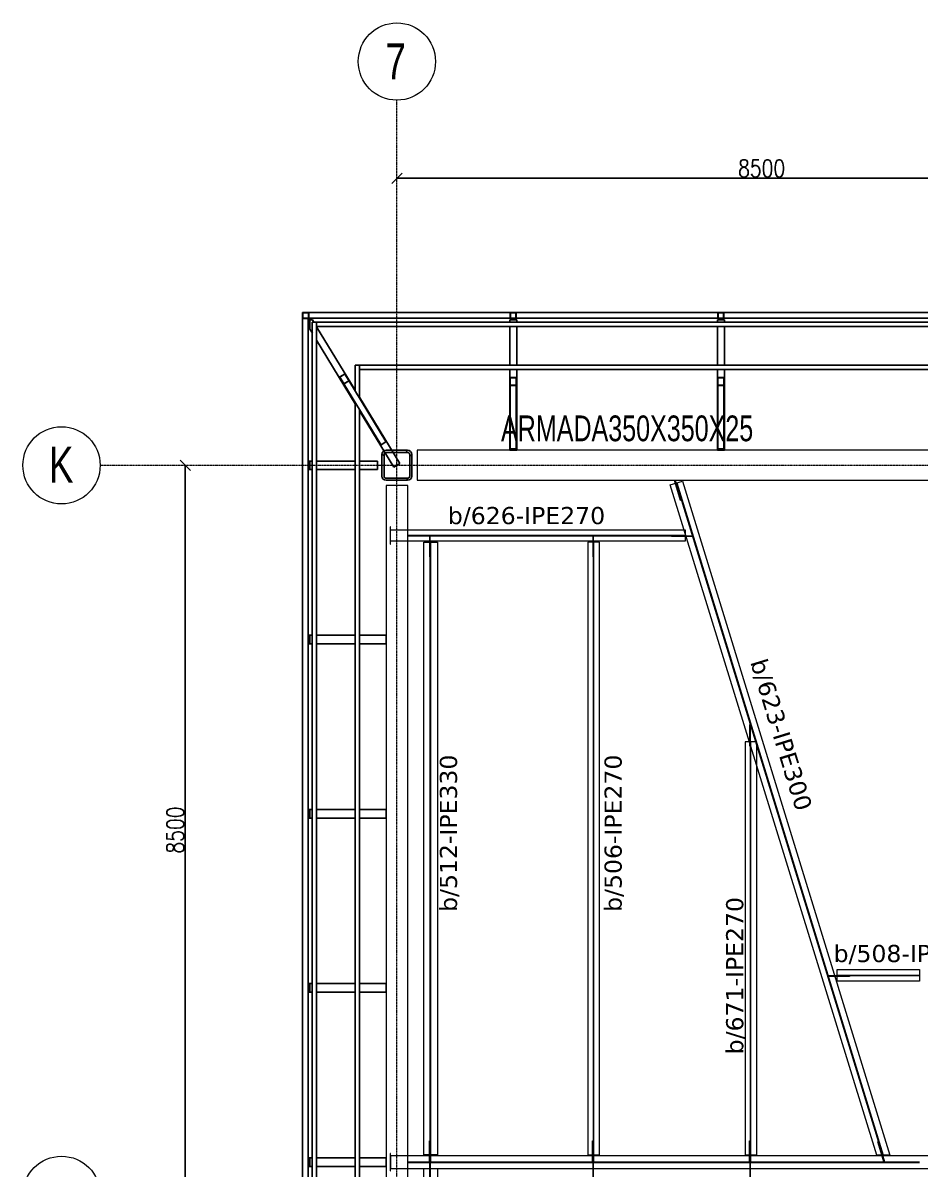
# Model space of a CAD drawing. Header units: millimetres. Extents: x -900 to 75397, y -21218 to 30654.
# Drawn here: x -900 to 9553, y 17300 to 30654 of the extents above; entities that cross this region are included whole.
import ezdxf

# ---------------------------------------------------------------- set-up
doc = ezdxf.new("R2010")
doc.units = ezdxf.units.MM
doc.header["$LTSCALE"] = 0.9
doc.linetypes.add('Grid Line', pattern=[3.33375, 1.905, -0.47625, 0.47625, -0.47625])
for name, color, linetype, lineweight in [('0-3', 250, 'Continuous', 5), ('A_ALMA', 255, 'Continuous', 5), ('E_COLUMNAS-1', 254, 'Continuous', 25), ('E_COLUMNAS-2', 1, 'Continuous', 9), ('E_COLUMNAS-3', 1, 'Continuous', 35), ('E_COLUMNAS-4', 1, 'Continuous', 25), ('E_EJES', 8, 'Continuous', 9), ('E_EJES-1', 8, 'Grid Line', 9), ('E_TEXTO', 3, 'Continuous', 9), ('E_VIGAS', 5, 'Continuous', 9), ('E_VIGAS-1', 5, 'Continuous', 25), ('E_VIGAS-2', 1, 'Continuous', 25), ('P-PLATINA', 6, 'Continuous', 15), ('S-COLS-HDLN-1', 52, 'Continuous', 9), ('VIGAS_HCB', 253, 'Continuous', 15)]:
    doc.layers.add(name, color=color, linetype=linetype, lineweight=lineweight)
doc.layers.add('COTAS', color=8, linetype='Continuous')
doc.styles.add('Arial Narrow', font='', dxfattribs={"width": 0.85, "height": 0.3})
doc.styles.add('CNI_COTAS', font='romans.shx', dxfattribs={"width": 0.8})
doc.styles.add('Swis721 LtCn BT', font='swisscl.ttf', dxfattribs={"height": 0.42})
doc.styles.add('VERDANA', font='verdana.ttf')
doc.styles.get('Arial Narrow').set_extended_font_data('Arial Narrow')
doc.dimstyles.new('1.5', dxfattribs={"dimscale": 0, "dimtxt": 200, "dimasz": 120, "dimexe": 4, "dimexo": 4, "dimgap": 15, "dimtad": 1, "dimdec": 0, "dimzin": 4, "dimdsep": 46, "dimtxsty": 'CNI_COTAS', "dimblk": 'OBLIQUE', "dimcen": -0.09, "dimclrd": 256, "dimclrt": 3, "dimadec": 0, "dimazin": 0, "dimtfac": 1, "dimtdec": 0, "dimtmove": 2, "dimatfit": 0, "dimldrblk": 'OBLIQUE', "dimfxl": 0.05, "dimtolj": 1, "dimtzin": 0, "dimarcsym": 0})
pattern_1 = [(45, (0, 0), (-0.3768879, 0.3768879), []), (45, (0, 0.571), (-0.3768879, 0.3768879), [])]

# ---------------------------------------------------------------- blocks, each defined once
blk = doc.blocks.new('EST_SFM_VIGA-METALICA-SECCION-C - EST_SFM_VIGA-METALICA-UPN160-1604346-PLANTA DE PISO 14 N_E_ _56_55m')
at = {"layer": 'E_VIGAS-1'}
for p, q in [((-35.18, 0.012), (-35.18, 0.018)), ((-35.174, 0.018), (-35.18, 0.018)), ((-32.755, 0.018), (-35.116, 0.018)), ((-30.335, 0.018), (-32.697, 0.018)), ((30.11, 0.018), (-30.277, 0.018)), ((-35.178, -0.047), (-35.112, -0.047)), ((-35.11, -0.047), (-32.761, -0.047)), ((-32.76, -0.047), (-32.693, -0.047)), ((-32.692, -0.047), (-30.341, -0.047)), ((-30.34, -0.047), (-30.273, -0.047)), ((-30.272, -0.047), (30.104, -0.047))]:
    blk.add_line(p, q, dxfattribs=at)
blk = doc.blocks.new('EST_SFM_VIGA-METALICA-SECCION-C - EST_SFM_VIGA-METALICA-UPN160-1602621-PLANTA DE PISO 14 N_E_ _56_55m')
at = {"layer": 'E_VIGAS-1'}
for p, q in [((-14.46, -0.016), (-14.46, 0.047)), ((-14.457, 0.047), (-14.46, 0.047)), ((14.466, 0.047), (-14.455, 0.047)), ((-14.46, -0.018), (14.471, -0.018))]:
    blk.add_line(p, q, dxfattribs=at)
blk = doc.blocks.new('EST_SFM_VIGA-METALICA-SECCION-C - EST_SFM_VIGA-METALICA-UPN100-1529610-PLANTA DE PISO 14 N_E_ _56_55m')
at = {"layer": 'E_VIGAS-2'}
for p, q in [((-14.442, -0.018), (-14.442, 0.032)), ((14.393, 0.032), (-14.441, 0.032)), ((-14.442, -0.018), (14.393, -0.018))]:
    blk.add_line(p, q, dxfattribs=at)
blk = doc.blocks.new('EST_SFM_VIGA-METALICA-SECCION-C - EST_SFM_VIGA-METALICA-UPN100-1529678-PLANTA DE PISO 14 N_E_ _56_55m')
at = {"layer": 'E_VIGAS-2'}
for p, q in [((-13.943, -0.032), (-13.943, 0.018)), ((-13.556, 0.018), (-13.943, 0.018)), ((13.374, 0.018), (-13.422, 0.018)), ((-13.942, -0.032), (-13.638, -0.032)), ((-13.504, -0.032), (13.456, -0.032))]:
    blk.add_line(p, q, dxfattribs=at)
blk = doc.blocks.new('EST_SFM_VIGA-METALICA-SECCION-C - EST_SFM_VIGA-METALICA-UPN100-1526554-PLANTA DE PISO 14 N_E_ _56_55m')
at = {"layer": 'E_VIGAS-2'}
for p, q in [((-34.929, -0.032), (-34.929, 0.018)), ((34.942, 0.018), (-34.929, 0.018)), ((-34.929, -0.032), (34.942, -0.032))]:
    blk.add_line(p, q, dxfattribs=at)
blk = doc.blocks.new('EST_SFM_VIGA-METALICA-SECCION-C - EST_SFM_VIGA-METALICA-UPN100-1526616-PLANTA DE PISO 14 N_E_ _56_55m')
at = {"layer": 'E_VIGAS-2'}
for p, q in [((-34.827, -0.018), (-34.827, 0.032)), ((34.044, 0.032), (-34.827, 0.032)), ((-34.827, -0.018), (34.044, -0.018))]:
    blk.add_line(p, q, dxfattribs=at)
blk = doc.blocks.new('EST_SCM_COLUMNA-METALICA-SECCION-CUADRADA - EST_SCM_COLUMNA-TUBULAR-CUADRADA_PTEØ_70x70 e_3mm-V28-PLANTA DE PISO 14 N_E_ _56_55m')
at = {"layer": 'E_COLUMNAS-1'}
for p, q in [((-0.035, 0.029), (-0.035, -0.029)), ((-0.032, -0.029), (-0.032, 0.029)), ((0.029, 0.035), (-0.029, 0.035)), ((-0.029, 0.032), (0.029, 0.032)), ((0.032, 0.029), (0.032, -0.029)), ((0.035, -0.029), (0.035, 0.029)), ((0.029, -0.032), (-0.029, -0.032)), ((-0.029, -0.035), (0.029, -0.035))]:
    blk.add_line(p, q, dxfattribs=at)
for centre, radius, start, end in [((-0.029, 0.029), 0.006, 90, 180), ((-0.029, 0.029), 0.003, 90, 180), ((0.029, 0.029), 0.006, 360, 90), ((0.029, 0.029), 0.003, 0, 90), ((-0.029, -0.029), 0.006, 180, 270), ((-0.029, -0.029), 0.003, 180, 270), ((0.029, -0.029), 0.006, 270, 360), ((0.029, -0.029), 0.003, 270, 360), ((0.029, -0.029), 0.006, 280, 350), ((0.029, -0.029), 0.003, 300, 330)]:
    blk.add_arc(centre, radius, start, end, dxfattribs=at)
blk = doc.blocks.new('EST_SCM_COLUMNA-METALICA-SECCION-CUADRADA - EST_SCM_COLUMNA-TUBULAR-CUADRADA_PTEØ_70x70 e_3mm-V33-PLANTA DE PISO 14 N_E_ _56_55m')
at = {"layer": 'E_COLUMNAS-2'}
h = blk.add_hatch(dxfattribs=at)
h.set_pattern_fill('FP_3', color=256, style=0, pattern_type=2)
h.set_pattern_definition([(135, (72.807, -167.908), (-0.15909903, -0.15909903), [])])
h.paths.add_polyline_path([(0.029, -0.035), (0.033, -0.033), (0.035, -0.029), (0.031, -0.031)])
h.paths.add_polyline_path([(-0.029, -0.035), (-0.031, -0.031), (-0.035, -0.029), (-0.033, -0.033)])
h.paths.add_polyline_path([(0.029, -0.035), (0.029, -0.032), (-0.029, -0.032), (-0.029, -0.035)])
h.paths.add_polyline_path([(-0.035, 0.029), (-0.031, 0.031), (-0.029, 0.035), (-0.033, 0.033)])
h.paths.add_polyline_path([(-0.035, -0.029), (-0.032, -0.029), (-0.032, 0.029), (-0.035, 0.029)])
h.paths.add_polyline_path([(0.035, 0.029), (0.033, 0.033), (0.029, 0.035), (0.031, 0.031)])
h.paths.add_polyline_path([(0.035, -0.029), (0.035, 0.029), (0.032, 0.029), (0.032, -0.029)])
h.paths.add_polyline_path([(-0.029, 0.032), (0.029, 0.032), (0.029, 0.035), (-0.029, 0.035)])
at = {"layer": 'E_COLUMNAS-1'}
for p, q in [((-0.035, 0.029), (-0.035, -0.029)), ((-0.032, -0.029), (-0.032, 0.029)), ((0.029, 0.035), (-0.029, 0.035)), ((-0.029, 0.032), (0.029, 0.032)), ((0.032, 0.029), (0.032, -0.029)), ((0.035, -0.029), (0.035, 0.029)), ((0.029, -0.032), (-0.029, -0.032)), ((-0.029, -0.035), (0.029, -0.035))]:
    blk.add_line(p, q, dxfattribs=at)
for centre, radius, start, end in [((-0.029, 0.029), 0.006, 90, 180), ((-0.029, 0.029), 0.003, 90, 180), ((0.029, 0.029), 0.006, 360, 90), ((0.029, 0.029), 0.003, 0, 90), ((-0.029, -0.029), 0.006, 180, 270), ((-0.029, -0.029), 0.006, 190, 270), ((-0.029, -0.029), 0.003, 180, 270), ((-0.029, -0.029), 0.003, 210, 270), ((0.029, -0.029), 0.006, 270, 360), ((0.029, -0.029), 0.003, 270, 360), ((0.029, -0.029), 0.006, 270, 350), ((0.029, -0.029), 0.003, 270, 330)]:
    blk.add_arc(centre, radius, start, end, dxfattribs=at)
blk = doc.blocks.new('EST_SCM_COLUMNA-METALICA-SECCION-CUADRADA - EST_SCM_COLUMNA-TUBULAR-CUADRADA_PTEØ_70x70 e_3mm-V34-PLANTA DE PISO 14 N_E_ _56_55m')
at = {"layer": 'E_COLUMNAS-1'}
for p, q in [((-0.035, 0.029), (-0.035, -0.029)), ((-0.032, -0.029), (-0.032, 0.029)), ((0.029, 0.035), (-0.029, 0.035)), ((-0.029, 0.032), (0.029, 0.032)), ((0.032, 0.029), (0.032, -0.029)), ((0.035, -0.029), (0.035, 0.029)), ((0.029, -0.032), (-0.029, -0.032)), ((-0.029, -0.035), (0.029, -0.035))]:
    blk.add_line(p, q, dxfattribs=at)
for centre, radius, start, end in [((-0.029, 0.029), 0.006, 90, 180), ((-0.029, 0.029), 0.003, 90, 180), ((0.029, 0.029), 0.006, 360, 90), ((0.029, 0.029), 0.003, 0, 90), ((-0.029, -0.029), 0.006, 180, 270), ((-0.029, -0.029), 0.006, 190, 270), ((-0.029, -0.029), 0.003, 180, 270), ((-0.029, -0.029), 0.003, 210, 270), ((0.029, -0.029), 0.006, 270, 360), ((0.029, -0.029), 0.003, 270, 360), ((0.029, -0.029), 0.006, 270, 350), ((0.029, -0.029), 0.003, 270, 330)]:
    blk.add_arc(centre, radius, start, end, dxfattribs=at)
blk = doc.blocks.new('DCTIB_CNI_EST_MOD-1A-FAC_0001_rvt-2-PLANTA DE PISO 14 N_E_ _56_55m')
at = {"layer": 'E_VIGAS'}
h = blk.add_hatch(dxfattribs=at)
h.set_pattern_fill('FP_2', color=256, style=0, pattern_type=2)
h.set_pattern_definition(pattern_1)
h.paths.add_polyline_path([(-74.778, 167.111), (-74.723, 167.145), (-74.724, 167.146), (-74.779, 167.113)])
h.paths.add_polyline_path([(-74.782, 167.113), (-74.781, 167.114), (-74.828, 167.188)])
h.paths.add_polyline_path([(-74.724, 167.149), (-74.723, 167.15), (-74.735, 167.167)])
h.paths.add_polyline_path([(-74.826, 167.191), (-74.771, 167.224), (-74.772, 167.226), (-74.827, 167.193)])
h = blk.add_hatch(dxfattribs=at)
h.set_pattern_fill('FP_2', color=256, style=0, pattern_type=2)
h.set_pattern_definition(pattern_1)
h.paths.add_polyline_path([(-72.775, 167.094), (-72.775, 167.096), (-72.839, 167.096), (-72.839, 167.094)])
h.paths.add_polyline_path([(-72.842, 167.098), (-72.841, 167.098), (-72.842, 167.18)])
h.paths.add_polyline_path([(-72.775, 167.182), (-72.775, 167.184), (-72.839, 167.184), (-72.839, 167.182)])
at = {"layer": 'E_COLUMNAS-1'}
for centre, radius, start, end in [((-75.196, 167.879), 0.006, 280, 350), ((-75.196, 167.879), 0.006, 280, 350), ((-75.196, 167.879), 0.003, 300, 330), ((-75.196, 167.879), 0.003, 300, 330), ((-72.836, 167.879), 0.006, 190, 270), ((-72.836, 167.879), 0.006, 190, 270), ((-72.836, 167.879), 0.003, 210, 270), ((-72.836, 167.879), 0.003, 210, 270), ((-72.778, 167.879), 0.006, 270, 350), ((-72.778, 167.879), 0.006, 270, 350), ((-72.778, 167.879), 0.003, 270, 330), ((-72.778, 167.879), 0.003, 270, 330), ((-70.416, 167.879), 0.006, 190, 270), ((-70.416, 167.879), 0.006, 190, 270), ((-70.416, 167.879), 0.003, 210, 270), ((-70.416, 167.879), 0.003, 210, 270), ((-70.358, 167.879), 0.006, 270, 350), ((-70.358, 167.879), 0.006, 270, 350), ((-70.358, 167.879), 0.003, 270, 330), ((-70.358, 167.879), 0.003, 270, 330)]:
    blk.add_arc(centre, radius, start, end, dxfattribs=at)
at = {"layer": 'E_VIGAS-1'}
for p, q in [((-75.174, 167.865), (-75.175, 167.864)), ((-75.172, 167.87), (-75.173, 167.868)), ((-75.171, 167.875), (-75.171, 167.873)), ((-75.155, 167.859), (-75.166, 167.878)), ((-72.81, 167.876), (-72.81, 167.878)), ((-72.81, 167.864), (-72.81, 167.873)), ((-72.81, 167.859), (-72.81, 167.864)), ((-72.805, 167.878), (-72.805, 167.876)), ((-72.805, 167.873), (-72.805, 167.864)), ((-72.805, 167.864), (-72.805, 167.859)), ((-70.39, 167.876), (-70.39, 167.878)), ((-70.39, 167.864), (-70.39, 167.873)), ((-70.39, 167.859), (-70.39, 167.864)), ((-70.385, 167.878), (-70.385, 167.876)), ((-70.385, 167.873), (-70.385, 167.864)), ((-70.385, 167.864), (-70.385, 167.859)), ((-75.195, 167.791), (-75.177, 167.761)), ((-75.181, 167.84), (-75.178, 167.835)), ((-75.178, 167.826), (-75.181, 167.831)), ((-75.176, 167.859), (-75.176, 167.853)), ((-75.176, 167.853), (-75.176, 167.859)), ((-75.176, 167.859), (-75.147, 167.859)), ((-75.176, 167.749), (-75.176, 167.802)), ((-75.147, 167.858), (-75.175, 167.858)), ((-75.175, 167.858), (-75.175, 167.747)), ((-75.175, 167.747), (-75.147, 167.701)), ((-75.147, 167.858), (-75.13, 167.83)), ((-75.097, 167.777), (-74.647, 167.038)), ((-72.848, 167.858), (-72.848, 167.859)), ((-72.848, 167.859), (-72.82, 167.859)), ((-72.766, 167.858), (-72.848, 167.858)), ((-72.848, 167.858), (-72.848, 167.83)), ((-72.848, 167.78), (-72.848, 167.33)), ((-72.794, 167.859), (-72.766, 167.859)), ((-72.766, 167.859), (-72.766, 167.858)), ((-72.766, 167.858), (-72.766, 167.83)), ((-72.766, 167.78), (-72.766, 167.33)), ((-70.428, 167.858), (-70.428, 167.859)), ((-70.428, 167.859), (-70.4, 167.859)), ((-70.346, 167.858), (-70.428, 167.858)), ((-70.428, 167.858), (-70.428, 167.83)), ((-70.428, 167.78), (-70.428, 167.33)), ((-70.374, 167.859), (-70.346, 167.859)), ((-70.346, 167.859), (-70.346, 167.858)), ((-70.346, 167.858), (-70.346, 167.83)), ((-70.346, 167.78), (-70.346, 167.33)), ((-75.097, 167.619), (-74.647, 166.88)), ((-74.772, 167.226), (-74.827, 167.193)), ((-74.826, 167.191), (-74.771, 167.224)), ((-74.765, 167.216), (-74.769, 167.223)), ((-74.769, 167.223), (-74.724, 167.149)), ((-74.723, 167.15), (-74.768, 167.224)), ((-72.848, 167.28), (-72.848, 166.337)), ((-72.766, 167.28), (-72.766, 166.337)), ((-70.428, 167.28), (-70.428, 166.337)), ((-70.346, 167.28), (-70.346, 166.337)), ((-74.828, 167.188), (-74.782, 167.113)), ((-74.826, 167.188), (-74.822, 167.181)), ((-74.781, 167.114), (-74.826, 167.188)), ((-74.782, 167.113), (-74.35, 166.404)), ((-74.781, 167.114), (-74.779, 167.111)), ((-74.724, 167.146), (-74.779, 167.113)), ((-74.778, 167.111), (-74.723, 167.145)), ((-74.722, 167.146), (-74.724, 167.149)), ((-74.29, 166.44), (-74.723, 167.15)), ((-72.842, 167.18), (-72.842, 167.098)), ((-72.842, 167.098), (-72.842, 166.357)), ((-72.841, 167.18), (-72.841, 167.172)), ((-72.841, 167.098), (-72.841, 167.18)), ((-72.841, 167.098), (-72.841, 167.094)), ((-72.775, 167.184), (-72.839, 167.184)), ((-72.839, 167.182), (-72.775, 167.182)), ((-72.775, 167.096), (-72.839, 167.096)), ((-72.839, 167.094), (-72.775, 167.094)), ((-72.774, 167.172), (-72.774, 167.18)), ((-72.774, 167.18), (-72.774, 167.098)), ((-72.774, 167.094), (-72.774, 167.098)), ((-72.772, 167.098), (-72.772, 167.18)), ((-72.772, 166.357), (-72.772, 167.098)), ((-70.422, 167.18), (-70.422, 167.098)), ((-70.422, 167.098), (-70.422, 166.357)), ((-70.421, 167.18), (-70.421, 167.172)), ((-70.421, 167.098), (-70.421, 167.18)), ((-70.421, 167.098), (-70.421, 167.094)), ((-70.355, 167.184), (-70.419, 167.184)), ((-70.419, 167.182), (-70.355, 167.182)), ((-70.355, 167.096), (-70.419, 167.096)), ((-70.419, 167.094), (-70.355, 167.094)), ((-70.354, 167.172), (-70.354, 167.18)), ((-70.354, 167.18), (-70.354, 167.098)), ((-70.354, 167.094), (-70.354, 167.098)), ((-70.352, 167.098), (-70.352, 167.18)), ((-70.352, 166.357), (-70.352, 167.098)), ((-74.597, 166.956), (-74.127, 166.184)), ((-74.597, 166.798), (-74.197, 166.141)), ((-74.346, 166.402), (-74.291, 166.435)), ((-72.766, 166.337), (-72.848, 166.337)), ((-72.839, 166.353), (-72.775, 166.353)), ((-70.346, 166.337), (-70.428, 166.337)), ((-70.419, 166.353), (-70.355, 166.353)), ((-75.177, 166.212), (-75.195, 166.212)), ((-75.195, 166.165), (-75.181, 166.165)), ((-75.181, 166.16), (-75.195, 166.16)), ((-75.181, 166.165), (-75.176, 166.165)), ((-75.181, 166.165), (-75.176, 166.165)), ((-75.177, 166.165), (-75.181, 166.165)), ((-75.176, 166.16), (-75.181, 166.16)), ((-75.181, 166.16), (-75.177, 166.16)), ((-75.176, 166.16), (-75.181, 166.16)), ((-75.177, 166.175), (-75.177, 166.212)), ((-75.177, 166.212), (-75.175, 166.212)), ((-75.177, 166.112), (-75.177, 166.15)), ((-75.175, 166.112), (-75.175, 166.212)), ((-75.175, 166.212), (-75.147, 166.212)), ((-75.175, 166.212), (-75.175, 166.112)), ((-75.097, 166.212), (-74.647, 166.212)), ((-74.597, 166.212), (-74.388, 166.212)), ((-74.388, 166.212), (-74.388, 166.112)), ((-74.127, 166.184), (-74.197, 166.141)), ((-75.195, 166.112), (-75.177, 166.112)), ((-75.175, 166.112), (-75.177, 166.112)), ((-75.175, 166.112), (-75.147, 166.112)), ((-75.097, 166.112), (-74.647, 166.112)), ((-74.597, 166.112), (-74.388, 166.112)), ((-75.177, 164.182), (-75.195, 164.182)), ((-75.195, 164.135), (-75.181, 164.135)), ((-75.181, 164.13), (-75.195, 164.13)), ((-75.181, 164.135), (-75.176, 164.135)), ((-75.181, 164.135), (-75.176, 164.135)), ((-75.177, 164.135), (-75.181, 164.135)), ((-75.176, 164.13), (-75.181, 164.13)), ((-75.181, 164.13), (-75.177, 164.13)), ((-75.176, 164.13), (-75.181, 164.13)), ((-75.177, 164.145), (-75.177, 164.182)), ((-75.177, 164.182), (-75.175, 164.182)), ((-75.175, 164.082), (-75.175, 164.182)), ((-75.175, 164.182), (-75.147, 164.182)), ((-75.175, 164.182), (-75.175, 164.082)), ((-75.097, 164.182), (-74.647, 164.182)), ((-74.597, 164.182), (-74.287, 164.182)), ((-74.287, 164.182), (-74.287, 164.082)), ((-75.195, 164.082), (-75.177, 164.082)), ((-75.177, 164.082), (-75.177, 164.12)), ((-75.175, 164.082), (-75.177, 164.082)), ((-75.175, 164.082), (-75.147, 164.082)), ((-75.097, 164.082), (-74.647, 164.082)), ((-74.597, 164.082), (-74.287, 164.082)), ((-75.177, 162.152), (-75.195, 162.152)), ((-75.177, 162.115), (-75.177, 162.152)), ((-75.177, 162.152), (-75.175, 162.152)), ((-75.175, 162.052), (-75.175, 162.152)), ((-75.175, 162.152), (-75.147, 162.152)), ((-75.175, 162.152), (-75.175, 162.052)), ((-75.097, 162.152), (-74.647, 162.152)), ((-74.597, 162.152), (-74.287, 162.152)), ((-74.287, 162.152), (-74.287, 162.052)), ((-75.195, 162.105), (-75.181, 162.105)), ((-75.181, 162.1), (-75.195, 162.1)), ((-75.195, 162.052), (-75.177, 162.052)), ((-75.181, 162.105), (-75.176, 162.105)), ((-75.181, 162.105), (-75.176, 162.105)), ((-75.177, 162.105), (-75.181, 162.105)), ((-75.176, 162.1), (-75.181, 162.1)), ((-75.181, 162.1), (-75.177, 162.1)), ((-75.176, 162.1), (-75.181, 162.1)), ((-75.177, 162.052), (-75.177, 162.09)), ((-75.175, 162.052), (-75.177, 162.052)), ((-75.175, 162.052), (-75.147, 162.052)), ((-75.097, 162.052), (-74.647, 162.052)), ((-74.597, 162.052), (-74.287, 162.052)), ((-75.177, 160.123), (-75.195, 160.123)), ((-75.177, 160.085), (-75.177, 160.123)), ((-75.177, 160.123), (-75.175, 160.123)), ((-75.175, 160.023), (-75.175, 160.123)), ((-75.175, 160.123), (-75.147, 160.123)), ((-75.175, 160.123), (-75.175, 160.023)), ((-75.097, 160.123), (-74.647, 160.123)), ((-74.597, 160.123), (-74.287, 160.123)), ((-74.287, 160.123), (-74.287, 160.023)), ((-75.195, 160.075), (-75.181, 160.075)), ((-75.181, 160.07), (-75.195, 160.07)), ((-75.195, 160.023), (-75.177, 160.023)), ((-75.181, 160.075), (-75.176, 160.075)), ((-75.181, 160.075), (-75.176, 160.075)), ((-75.177, 160.075), (-75.181, 160.075)), ((-75.176, 160.07), (-75.181, 160.07)), ((-75.181, 160.07), (-75.177, 160.07)), ((-75.176, 160.07), (-75.181, 160.07)), ((-75.177, 160.023), (-75.177, 160.06)), ((-75.175, 160.023), (-75.177, 160.023)), ((-75.175, 160.023), (-75.147, 160.023)), ((-75.097, 160.023), (-74.647, 160.023)), ((-74.597, 160.023), (-74.287, 160.023)), ((-75.177, 158.093), (-75.195, 158.093)), ((-75.195, 158.045), (-75.181, 158.045)), ((-75.181, 158.04), (-75.195, 158.04)), ((-75.195, 157.993), (-75.177, 157.993)), ((-75.181, 158.045), (-75.176, 158.045)), ((-75.181, 158.045), (-75.176, 158.045)), ((-75.177, 158.045), (-75.181, 158.045)), ((-75.176, 158.04), (-75.181, 158.04)), ((-75.181, 158.04), (-75.177, 158.04)), ((-75.176, 158.04), (-75.181, 158.04)), ((-75.177, 158.055), (-75.177, 158.093)), ((-75.177, 158.093), (-75.175, 158.093)), ((-75.177, 157.993), (-75.177, 158.03)), ((-75.175, 157.993), (-75.177, 157.993)), ((-75.175, 157.993), (-75.175, 158.093)), ((-75.175, 158.093), (-75.147, 158.093)), ((-75.175, 158.093), (-75.175, 157.993)), ((-75.175, 157.993), (-75.147, 157.993)), ((-75.097, 158.093), (-74.647, 158.093)), ((-75.097, 157.993), (-74.647, 157.993)), ((-74.597, 158.093), (-74.287, 158.093)), ((-74.597, 157.993), (-74.287, 157.993)), ((-74.287, 158.093), (-74.287, 157.993))]:
    blk.add_line(p, q, dxfattribs=at)
at = {"layer": 'E_VIGAS-1', "flags": 128}
for points in [[(-75.195, 167.863), (-75.191, 167.857), (-75.186, 167.848), (-75.181, 167.84)], [(-75.17, 167.878), (-75.171, 167.874), (-75.172, 167.869), (-75.175, 167.864), (-75.178, 167.861), (-75.182, 167.857), (-75.186, 167.855), (-75.19, 167.854)], [(-75.181, 167.831), (-75.186, 167.838), (-75.191, 167.847), (-75.195, 167.854)], [(-75.175, 167.747), (-75.176, 167.747), (-75.176, 167.749)], [(-75.147, 167.859), (-75.147, 167.858), (-75.147, 167.858)], [(-74.768, 167.224), (-74.768, 167.225), (-74.769, 167.225), (-74.77, 167.226), (-74.77, 167.226), (-74.771, 167.226), (-74.772, 167.226), (-74.772, 167.226)], [(-74.771, 167.224), (-74.771, 167.224), (-74.771, 167.224), (-74.771, 167.224), (-74.77, 167.224), (-74.77, 167.224), (-74.77, 167.224), (-74.769, 167.224), (-74.769, 167.223)], [(-74.827, 167.193), (-74.828, 167.192), (-74.828, 167.192), (-74.828, 167.191), (-74.828, 167.19), (-74.828, 167.189), (-74.828, 167.188), (-74.828, 167.188)], [(-74.826, 167.188), (-74.826, 167.189), (-74.827, 167.189), (-74.827, 167.19), (-74.827, 167.19), (-74.826, 167.19), (-74.826, 167.191), (-74.826, 167.191)], [(-74.782, 167.113), (-74.782, 167.113), (-74.781, 167.112), (-74.78, 167.112), (-74.78, 167.111), (-74.779, 167.111), (-74.778, 167.111), (-74.778, 167.111)], [(-74.779, 167.113), (-74.779, 167.113), (-74.779, 167.113), (-74.78, 167.113), (-74.78, 167.113), (-74.78, 167.113), (-74.781, 167.114), (-74.781, 167.114)], [(-74.724, 167.149), (-74.724, 167.149), (-74.724, 167.148), (-74.723, 167.148), (-74.724, 167.147), (-74.724, 167.147), (-74.724, 167.147), (-74.724, 167.146)], [(-74.723, 167.145), (-74.722, 167.145), (-74.722, 167.146), (-74.722, 167.146), (-74.722, 167.147), (-74.722, 167.148), (-74.722, 167.149), (-74.723, 167.15)], [(-72.839, 167.184), (-72.84, 167.184), (-72.84, 167.184), (-72.841, 167.183), (-72.841, 167.183), (-72.842, 167.182), (-72.842, 167.181), (-72.842, 167.18)], [(-72.842, 167.098), (-72.842, 167.097), (-72.842, 167.096), (-72.841, 167.095), (-72.841, 167.095), (-72.84, 167.094), (-72.84, 167.094), (-72.839, 167.094)], [(-72.841, 167.18), (-72.841, 167.181), (-72.84, 167.181), (-72.84, 167.182), (-72.84, 167.182), (-72.84, 167.182), (-72.839, 167.182), (-72.839, 167.182)], [(-72.839, 167.096), (-72.839, 167.096), (-72.84, 167.096), (-72.84, 167.096), (-72.84, 167.096), (-72.84, 167.097), (-72.841, 167.097), (-72.841, 167.098)], [(-72.772, 167.18), (-72.772, 167.181), (-72.772, 167.182), (-72.773, 167.183), (-72.773, 167.183), (-72.774, 167.184), (-72.774, 167.184), (-72.775, 167.184)], [(-72.775, 167.182), (-72.775, 167.182), (-72.774, 167.182), (-72.774, 167.182), (-72.774, 167.182), (-72.774, 167.181), (-72.774, 167.181), (-72.774, 167.18)], [(-72.775, 167.094), (-72.774, 167.094), (-72.774, 167.094), (-72.773, 167.095), (-72.773, 167.095), (-72.772, 167.096), (-72.772, 167.097), (-72.772, 167.098)], [(-72.774, 167.098), (-72.774, 167.097), (-72.774, 167.097), (-72.774, 167.096), (-72.774, 167.096), (-72.774, 167.096), (-72.775, 167.096), (-72.775, 167.096)], [(-70.419, 167.184), (-70.42, 167.184), (-70.42, 167.184), (-70.421, 167.183), (-70.421, 167.183), (-70.422, 167.182), (-70.422, 167.181), (-70.422, 167.18)], [(-70.422, 167.098), (-70.422, 167.097), (-70.422, 167.096), (-70.421, 167.095), (-70.421, 167.095), (-70.42, 167.094), (-70.42, 167.094), (-70.419, 167.094)], [(-70.421, 167.18), (-70.421, 167.181), (-70.42, 167.181), (-70.42, 167.182), (-70.42, 167.182), (-70.42, 167.182), (-70.419, 167.182), (-70.419, 167.182)], [(-70.419, 167.096), (-70.419, 167.096), (-70.42, 167.096), (-70.42, 167.096), (-70.42, 167.096), (-70.42, 167.097), (-70.421, 167.097), (-70.421, 167.098)], [(-70.352, 167.18), (-70.352, 167.181), (-70.352, 167.182), (-70.353, 167.183), (-70.353, 167.183), (-70.354, 167.184), (-70.354, 167.184), (-70.355, 167.184)], [(-70.355, 167.182), (-70.355, 167.182), (-70.354, 167.182), (-70.354, 167.182), (-70.354, 167.182), (-70.354, 167.181), (-70.354, 167.181), (-70.354, 167.18)], [(-70.355, 167.094), (-70.354, 167.094), (-70.354, 167.094), (-70.353, 167.095), (-70.353, 167.095), (-70.352, 167.096), (-70.352, 167.097), (-70.352, 167.098)], [(-70.354, 167.098), (-70.354, 167.097), (-70.354, 167.097), (-70.354, 167.096), (-70.354, 167.096), (-70.354, 167.096), (-70.355, 167.096), (-70.355, 167.096)], [(-74.346, 166.402), (-74.346, 166.402), (-74.347, 166.402), (-74.348, 166.402), (-74.348, 166.402), (-74.349, 166.403), (-74.35, 166.403), (-74.35, 166.404)], [(-74.29, 166.44), (-74.29, 166.44), (-74.29, 166.439), (-74.29, 166.438), (-74.29, 166.437), (-74.29, 166.436), (-74.29, 166.436), (-74.291, 166.435)], [(-72.842, 166.357), (-72.842, 166.356), (-72.842, 166.355), (-72.841, 166.355), (-72.841, 166.354), (-72.84, 166.354), (-72.84, 166.353), (-72.839, 166.353)], [(-72.775, 166.353), (-72.774, 166.353), (-72.774, 166.354), (-72.773, 166.354), (-72.773, 166.355), (-72.772, 166.355), (-72.772, 166.356), (-72.772, 166.357)], [(-70.422, 166.357), (-70.422, 166.356), (-70.422, 166.355), (-70.421, 166.355), (-70.421, 166.354), (-70.42, 166.354), (-70.42, 166.353), (-70.419, 166.353)], [(-70.355, 166.353), (-70.354, 166.353), (-70.354, 166.354), (-70.353, 166.354), (-70.353, 166.355), (-70.352, 166.355), (-70.352, 166.356), (-70.352, 166.357)]]:
    blk.add_lwpolyline(points, dxfattribs=at)
at = {"layer": 'E_VIGAS-1'}
for points, knots in [([(-72.82, 167.859), (-72.819, 167.859), (-72.818, 167.859), (-72.815, 167.859), (-72.813, 167.86), (-72.811, 167.86), (-72.81, 167.862), (-72.81, 167.863), (-72.81, 167.864)], [0, 0, 0, 0, 0.142857, 0.285714, 0.428571, 0.571429, 0.785714, 1, 1, 1, 1]), ([(-72.81, 167.864), (-72.81, 167.863), (-72.81, 167.862), (-72.812, 167.86), (-72.813, 167.86), (-72.815, 167.859), (-72.816, 167.859), (-72.817, 167.859), (-72.819, 167.859), (-72.82, 167.859)], [0, 0, 0, 0, 0.285714, 0.428571, 0.571429, 0.678571, 0.732143, 0.785714, 1, 1, 1, 1]), ([(-72.794, 167.859), (-72.795, 167.859), (-72.796, 167.859), (-72.799, 167.859), (-72.801, 167.86), (-72.803, 167.86), (-72.804, 167.862), (-72.805, 167.863), (-72.805, 167.864)], [0, 0, 0, 0, 0.142857, 0.285714, 0.428571, 0.571429, 0.785714, 1, 1, 1, 1]), ([(-72.805, 167.864), (-72.805, 167.863), (-72.804, 167.862), (-72.803, 167.86), (-72.801, 167.86), (-72.8, 167.859), (-72.799, 167.859), (-72.797, 167.859), (-72.795, 167.859), (-72.794, 167.859)], [0, 0, 0, 0, 0.285714, 0.428571, 0.571429, 0.678571, 0.732143, 0.785714, 1, 1, 1, 1]), ([(-70.4, 167.859), (-70.399, 167.859), (-70.398, 167.859), (-70.395, 167.859), (-70.393, 167.86), (-70.391, 167.86), (-70.39, 167.862), (-70.39, 167.863), (-70.39, 167.864)], [0, 0, 0, 0, 0.142857, 0.285714, 0.428571, 0.571429, 0.785714, 1, 1, 1, 1]), ([(-70.39, 167.864), (-70.39, 167.863), (-70.39, 167.862), (-70.392, 167.86), (-70.393, 167.86), (-70.395, 167.859), (-70.396, 167.859), (-70.397, 167.859), (-70.399, 167.859), (-70.4, 167.859)], [0, 0, 0, 0, 0.285714, 0.428571, 0.571429, 0.678571, 0.732143, 0.785714, 1, 1, 1, 1]), ([(-70.374, 167.859), (-70.375, 167.859), (-70.376, 167.859), (-70.379, 167.859), (-70.381, 167.86), (-70.383, 167.86), (-70.384, 167.862), (-70.385, 167.863), (-70.385, 167.864)], [0, 0, 0, 0, 0.142857, 0.285714, 0.428571, 0.571429, 0.785714, 1, 1, 1, 1]), ([(-70.385, 167.864), (-70.385, 167.863), (-70.384, 167.862), (-70.383, 167.86), (-70.381, 167.86), (-70.38, 167.859), (-70.379, 167.859), (-70.377, 167.859), (-70.375, 167.859), (-70.374, 167.859)], [0, 0, 0, 0, 0.285714, 0.428571, 0.571429, 0.678571, 0.732143, 0.785714, 1, 1, 1, 1]), ([(-75.181, 167.84), (-75.181, 167.84), (-75.181, 167.839), (-75.18, 167.839), (-75.18, 167.838), (-75.179, 167.838), (-75.179, 167.838), (-75.179, 167.838), (-75.178, 167.838), (-75.178, 167.838), (-75.178, 167.839), (-75.178, 167.839), (-75.177, 167.84), (-75.177, 167.84), (-75.177, 167.84), (-75.177, 167.84), (-75.177, 167.84), (-75.177, 167.841), (-75.177, 167.841), (-75.177, 167.842), (-75.177, 167.842), (-75.177, 167.843), (-75.177, 167.843), (-75.177, 167.843), (-75.177, 167.843), (-75.177, 167.844), (-75.177, 167.844), (-75.177, 167.845), (-75.176, 167.846), (-75.176, 167.847), (-75.176, 167.848), (-75.176, 167.85), (-75.176, 167.852), (-75.176, 167.853)], [0, 0, 0, 0, 0.071429, 0.142857, 0.160714, 0.178571, 0.214286, 0.25, 0.285714, 0.321429, 0.357143, 0.392857, 0.410714, 0.419643, 0.428571, 0.4375, 0.446429, 0.464286, 0.5, 0.535714, 0.553571, 0.5625, 0.571429, 0.580357, 0.589286, 0.607143, 0.642857, 0.678571, 0.714286, 0.75, 0.785714, 0.857143, 1, 1, 1, 1]), ([(-75.178, 167.838), (-75.178, 167.838), (-75.179, 167.838), (-75.179, 167.838), (-75.179, 167.838), (-75.18, 167.838), (-75.18, 167.839), (-75.181, 167.839), (-75.181, 167.84), (-75.181, 167.84)], [0.7142857, 0.7142857, 0.7142857, 0.7142857, 0.75, 0.7857143, 0.8214286, 0.8392857, 0.8571429, 0.9285714, 1, 1, 1, 1]), ([(-75.176, 167.802), (-75.176, 167.803), (-75.176, 167.807), (-75.177, 167.811), (-75.177, 167.815), (-75.178, 167.821), (-75.179, 167.826), (-75.181, 167.83), (-75.181, 167.831)], [0, 0, 0, 0, 0.142857, 0.285714, 0.428571, 0.571429, 0.857143, 1, 1, 1, 1]), ([(-75.176, 167.853), (-75.176, 167.852), (-75.176, 167.85), (-75.176, 167.848), (-75.176, 167.847), (-75.176, 167.846), (-75.177, 167.845), (-75.177, 167.844), (-75.177, 167.844), (-75.177, 167.843), (-75.177, 167.843), (-75.177, 167.843), (-75.177, 167.843)], [0, 0, 0, 0, 0.1428571, 0.2142857, 0.25, 0.2857143, 0.3214286, 0.3571429, 0.3928571, 0.4107143, 0.4196429, 0.4285714, 0.4285714, 0.4285714, 0.4285714]), ([(-75.181, 166.165), (-75.181, 166.165), (-75.18, 166.165), (-75.179, 166.166), (-75.178, 166.167), (-75.177, 166.168), (-75.177, 166.17), (-75.177, 166.171), (-75.177, 166.172), (-75.177, 166.174), (-75.177, 166.175)], [0, 0, 0, 0, 0.142857, 0.285714, 0.428571, 0.571429, 0.678571, 0.732143, 0.785714, 1, 1, 1, 1]), ([(-75.177, 166.15), (-75.177, 166.151), (-75.177, 166.152), (-75.177, 166.154), (-75.177, 166.156), (-75.178, 166.158), (-75.179, 166.159), (-75.181, 166.16), (-75.181, 166.16)], [0, 0, 0, 0, 0.142857, 0.285714, 0.428571, 0.571429, 0.785714, 1, 1, 1, 1]), ([(-75.181, 164.135), (-75.181, 164.135), (-75.18, 164.135), (-75.179, 164.136), (-75.178, 164.137), (-75.177, 164.138), (-75.177, 164.14), (-75.177, 164.141), (-75.177, 164.142), (-75.177, 164.144), (-75.177, 164.145)], [0, 0, 0, 0, 0.142857, 0.285714, 0.428571, 0.571429, 0.678571, 0.732143, 0.785714, 1, 1, 1, 1]), ([(-75.177, 164.12), (-75.177, 164.121), (-75.177, 164.122), (-75.177, 164.124), (-75.177, 164.126), (-75.178, 164.128), (-75.179, 164.129), (-75.181, 164.13), (-75.181, 164.13)], [0, 0, 0, 0, 0.142857, 0.285714, 0.428571, 0.571429, 0.785714, 1, 1, 1, 1]), ([(-75.181, 162.105), (-75.181, 162.105), (-75.18, 162.105), (-75.179, 162.106), (-75.178, 162.107), (-75.177, 162.108), (-75.177, 162.11), (-75.177, 162.111), (-75.177, 162.112), (-75.177, 162.114), (-75.177, 162.115)], [0, 0, 0, 0, 0.142857, 0.285714, 0.428571, 0.571429, 0.678571, 0.732143, 0.785714, 1, 1, 1, 1]), ([(-75.177, 162.09), (-75.177, 162.091), (-75.177, 162.092), (-75.177, 162.094), (-75.177, 162.096), (-75.178, 162.098), (-75.179, 162.099), (-75.181, 162.1), (-75.181, 162.1)], [0, 0, 0, 0, 0.142857, 0.285714, 0.428571, 0.571429, 0.785714, 1, 1, 1, 1]), ([(-75.181, 160.075), (-75.181, 160.075), (-75.18, 160.075), (-75.179, 160.076), (-75.178, 160.077), (-75.177, 160.079), (-75.177, 160.08), (-75.177, 160.081), (-75.177, 160.082), (-75.177, 160.084), (-75.177, 160.085)], [0, 0, 0, 0, 0.142857, 0.285714, 0.428571, 0.571429, 0.678571, 0.732143, 0.785714, 1, 1, 1, 1]), ([(-75.177, 160.06), (-75.177, 160.061), (-75.177, 160.062), (-75.177, 160.064), (-75.177, 160.066), (-75.178, 160.068), (-75.179, 160.069), (-75.181, 160.07), (-75.181, 160.07)], [0, 0, 0, 0, 0.142857, 0.285714, 0.428571, 0.571429, 0.785714, 1, 1, 1, 1]), ([(-75.181, 158.045), (-75.181, 158.045), (-75.18, 158.045), (-75.179, 158.046), (-75.178, 158.047), (-75.177, 158.049), (-75.177, 158.05), (-75.177, 158.051), (-75.177, 158.053), (-75.177, 158.054), (-75.177, 158.055)], [0, 0, 0, 0, 0.142857, 0.285714, 0.428571, 0.571429, 0.678571, 0.732143, 0.785714, 1, 1, 1, 1]), ([(-75.177, 158.03), (-75.177, 158.031), (-75.177, 158.032), (-75.177, 158.035), (-75.177, 158.036), (-75.178, 158.038), (-75.179, 158.039), (-75.181, 158.04), (-75.181, 158.04)], [0, 0, 0, 0, 0.142857, 0.285714, 0.428571, 0.571429, 0.785714, 1, 1, 1, 1])]:
    blk.add_open_spline(points, degree=3, knots=knots, dxfattribs=at)
for points in [[(-75.181, 167.831), (-75.18, 167.829), (-75.179, 167.826), (-75.178, 167.824)], [(-75.177, 167.815), (-75.177, 167.813), (-75.176, 167.809), (-75.176, 167.804), (-75.176, 167.802)], [(-75.175, 167.858), (-75.175, 167.858), (-75.176, 167.858), (-75.176, 167.859), (-75.176, 167.859)]]:
    blk.add_open_spline(points, degree=3, dxfattribs=at)
at = {"layer": 'E_COLUMNAS-1'}
for name, p in [('EST_SCM_COLUMNA-METALICA-SECCION-CUADRADA - EST_SCM_COLUMNA-TUBULAR-CUADRADA_PTEØ_70x70 e_3mm-V28-PLANTA DE PISO 14 N_E_ _56_55m', (-75.225, 167.908)), ('EST_SCM_COLUMNA-METALICA-SECCION-CUADRADA - EST_SCM_COLUMNA-TUBULAR-CUADRADA_PTEØ_70x70 e_3mm-V33-PLANTA DE PISO 14 N_E_ _56_55m', (-72.807, 167.908)), ('EST_SCM_COLUMNA-METALICA-SECCION-CUADRADA - EST_SCM_COLUMNA-TUBULAR-CUADRADA_PTEØ_70x70 e_3mm-V34-PLANTA DE PISO 14 N_E_ _56_55m', (-70.387, 167.908))]:
    blk.add_blockref(name, p, dxfattribs=at)
at = {"layer": 'E_VIGAS-1'}
for name, p in [('EST_SFM_VIGA-METALICA-SECCION-C - EST_SFM_VIGA-METALICA-UPN160-1604346-PLANTA DE PISO 14 N_E_ _56_55m', (-40.081, 167.925)), ('EST_SFM_VIGA-METALICA-SECCION-C - EST_SFM_VIGA-METALICA-UPN100-1526554-PLANTA DE PISO 14 N_E_ _56_55m', (-40.169, 167.812)), ('EST_SFM_VIGA-METALICA-SECCION-C - EST_SFM_VIGA-METALICA-UPN100-1526616-PLANTA DE PISO 14 N_E_ _56_55m', (-39.77, 167.298))]:
    blk.add_blockref(name, p, dxfattribs=at)
for name, p, rotation in [('EST_SFM_VIGA-METALICA-SECCION-C - EST_SFM_VIGA-METALICA-UPN160-1602621-PLANTA DE PISO 14 N_E_ _56_55m', (-75.242, 153.418), 270), ('EST_SFM_VIGA-METALICA-SECCION-C - EST_SFM_VIGA-METALICA-UPN100-1529610-PLANTA DE PISO 14 N_E_ _56_55m', (-75.13, 153.388), 269.9999999999999), ('EST_SFM_VIGA-METALICA-SECCION-C - EST_SFM_VIGA-METALICA-UPN100-1529678-PLANTA DE PISO 14 N_E_ _56_55m', (-74.615, 153.388), 270.0000000000001)]:
    blk.add_blockref(name, p, dxfattribs=dict(at, rotation=rotation))
blk = doc.blocks.new('EST_SCM_COLUMNA-METALICA-SECCION-CUADRADA - EST_SCM_COLUMNA-TUBULAR-CUADRADA_ARMADA_350X350X25-V51-PLANTA DE PISO 14 N_E_ _56_55m')
at = {"layer": 'S-COLS-HDLN-1'}
h = blk.add_hatch(dxfattribs=at)
h.set_pattern_fill('FP_23', color=256, style=0, pattern_type=2)
h.set_pattern_definition([(135, (74.162, -166.162), (-0.15909903, -0.15909903), [])])
h.paths.add_polyline_path([(-0.125, -0.175), (0.125, -0.175), (0.144, -0.171), (0.16, -0.16), (0.171, -0.144), (0.175, -0.125), (0.175, 0.125), (0.171, 0.144), (0.16, 0.16), (0.144, 0.171), (0.125, 0.175), (-0.125, 0.175), (-0.146, 0.17), (-0.16, 0.16), (-0.171, 0.144), (-0.175, 0.125), (-0.175, -0.125), (-0.171, -0.144), (-0.16, -0.16), (-0.144, -0.171)])
h.paths.add_polyline_path([(0.125, -0.15), (-0.125, -0.15), (-0.138, -0.147), (-0.147, -0.138), (-0.15, -0.125), (-0.15, 0.125), (-0.146, 0.139), (-0.138, 0.147), (-0.125, 0.15), (0.125, 0.15), (0.139, 0.145), (0.147, 0.137), (0.15, 0.125), (0.15, -0.125), (0.147, -0.138), (0.137, -0.147)])
at = {"layer": 'E_COLUMNAS-4'}
for p, q in [((-0.125, 0.175), (0.125, 0.175)), ((0.125, 0.15), (-0.125, 0.15)), ((-0.175, -0.125), (-0.175, 0.125)), ((-0.15, 0.125), (-0.15, -0.125)), ((0.15, -0.125), (0.15, 0.125)), ((0.175, 0.125), (0.175, -0.125)), ((-0.125, -0.15), (0.125, -0.15)), ((0.125, -0.175), (-0.125, -0.175))]:
    blk.add_line(p, q, dxfattribs=at)
for centre, radius, start, end in [((-0.125, 0.125), 0.05, 90, 180), ((-0.125, 0.125), 0.025, 90, 180), ((0.125, 0.125), 0.05, 0, 90), ((0.125, 0.125), 0.025, 360, 90), ((-0.125, -0.125), 0.05, 180, 270), ((-0.125, -0.125), 0.025, 180, 270), ((0.125, -0.125), 0.025, 270, 360), ((0.125, -0.125), 0.05, 270, 0)]:
    blk.add_arc(centre, radius, start, end, dxfattribs=at)
blk = doc.blocks.new('Grid - CNI_NOMBRE EJES-372759-PLANTA DE PISO 14 N_E_ _56_55m')
at = {"layer": 'E_EJES'}
blk.add_circle((0, 0), 0.003, dxfattribs=at)
blk = doc.blocks.new('_Oblique')
at = {"color": 0, "linetype": 'ByBlock', "lineweight": -2}
blk.add_line((-0.5, -0.5), (0.5, 0.5), dxfattribs=at)
blk = doc.blocks.new('*D430')
at = {"layer": 'COTAS', "lineweight": -2, "transparency": 16777216}
blk.add_line((991, 17000), (991, 25500), dxfattribs=at)
at = {"layer": 'COTAS', "color": 0, "lineweight": -2, "transparency": 16777216}
for p, q in [((995, 25500), (995, 25500)), ((995, 17000), (995, 17000))]:
    blk.add_line(p, q, dxfattribs=at)
at = {"layer": 'Defpoints', "color": 0, "transparency": 16777216}
for p in [(991, 25500), (991, 25500), (991, 17000)]:
    blk.add_point(p, dxfattribs=at)
at = {"layer": 'COTAS', "lineweight": -2, "transparency": 16777216, "xscale": 120, "yscale": 120, "zscale": 120}
for p, rotation in [((991, 25500), 90), ((991, 17000), 270)]:
    blk.add_blockref('_Oblique', p, dxfattribs=dict(at, rotation=rotation))
at = {"layer": 'COTAS', "color": 3, "transparency": 16777216, "insert": (876, 21250), "char_height": 200, "attachment_point": 5, "rotation": 90, "style": 'CNI_COTAS'}
blk.add_mtext('\\A1;8500', dxfattribs=at)
blk = doc.blocks.new('*D431')
at = {"layer": 'COTAS', "lineweight": -2, "transparency": 16777216}
blk.add_line((3457, 28844), (11957, 28844), dxfattribs=at)
at = {"layer": 'Defpoints', "color": 0, "transparency": 16777216}
for p in [(3457, 28844), (11957, 28844), (11957, 28844)]:
    blk.add_point(p, dxfattribs=at)
at = {"layer": 'COTAS', "lineweight": -2, "transparency": 16777216, "xscale": 120, "yscale": 120, "zscale": 120, "rotation": 180}
blk.add_blockref('_Oblique', (3457, 28844), dxfattribs=at)
at = {"layer": 'COTAS', "lineweight": -2, "transparency": 16777216, "xscale": 120, "yscale": 120, "zscale": 120}
blk.add_blockref('_Oblique', (11957, 28844), dxfattribs=at)
at = {"layer": 'COTAS', "color": 3, "transparency": 16777216, "insert": (7707, 28959), "char_height": 200, "attachment_point": 5, "style": 'CNI_COTAS'}
blk.add_mtext('\\A1;8500', dxfattribs=at)

msp = doc.modelspace()

# ---------------------------------------------------------------- linework, layer by layer
at = {"layer": 'A_ALMA'}
for p, q in [((6711.2, 25292.1), (9117.5, 17461.8)), ((6718, 25294.2), (9125, 17461.8)), ((3593.4, 24685.9), (6814.8, 24685.9)), ((3593.4, 24679.3), (6814.8, 24679.3)), ((3846.3, 17465.2), (3846.3, 24607.6)), ((3853.8, 17465.2), (3853.8, 24607.6)), ((5746.7, 17465.1), (5746.7, 24604.7)), ((5753.3, 17465.1), (5753.3, 24604.7)), ((7576.6, 17465.2), (7576.6, 22277.6)), ((7583.2, 17465.2), (7583.2, 22277.6)), ((8587.4, 19560.9), (9548.4, 19560.9)), ((8587.4, 19554.3), (9548.4, 19554.3)), ((3593.4, 17383.7), (9548.4, 17383.7)), ((3593.4, 17376.6), (9548.4, 17376.6))]:
    msp.add_line(p, q, dxfattribs=at)
at = {"layer": 'E_EJES-1'}
for p, q in [((3457.4, -4386.1), (3457.4, 29754.4)), ((0, 25500), (74496.9, 25500))]:
    msp.add_line(p, q, dxfattribs=at)
at = {"layer": 'E_VIGAS', "color": 30, "true_color": 0xf26722}
msp.add_lwpolyline([(3333.4, 235), (3583.4, 235), (3583.4, 25265), (3333.4, 25265)], close=True, dxfattribs=at)
at = {"layer": 'P-PLATINA'}
for points in [[(6691.7, 25321.8), (6701.3, 25324.7), (6773, 25091.5), (6763.4, 25088.5)], [(3836.3, 24435.3), (3846.3, 24435.3), (3846.3, 24679.3), (3836.3, 24679.3)], [(5739.2, 24435.3), (5749.2, 24435.3), (5749.2, 24679.3), (5739.2, 24679.3)], [(6900.6, 24679.3), (6900.6, 24669.3), (6656.6, 24669.3), (6656.6, 24679.3)], [(7566.6, 22230.8), (7576.6, 22230.8), (7576.6, 22474.8), (7566.6, 22474.8)], [(8730, 19554.3), (8730, 19544.3), (8486, 19544.3), (8486, 19554.3)], [(3837.3, 17627.7), (3847.3, 17627.7), (3847.3, 17383.7), (3837.3, 17383.7)], [(5736.7, 17627.7), (5746.7, 17627.7), (5746.7, 17383.7), (5736.7, 17383.7)], [(7566.6, 17627.7), (7576.6, 17627.7), (7576.6, 17383.7), (7566.6, 17383.7)], [(9059.5, 17616.7), (9069, 17619.6), (9140.7, 17386.4), (9131.1, 17383.4)], [(3837.2, 17132.6), (3847.2, 17132.6), (3847.2, 17376.6), (3837.2, 17376.6)], [(5739.2, 17132.6), (5749.2, 17132.6), (5749.2, 17376.6), (5739.2, 17376.6)], [(7569.2, 17132.6), (7579.2, 17132.6), (7579.2, 17376.6), (7569.2, 17376.6)]]:
    msp.add_lwpolyline(points, close=True, dxfattribs=at)
at = {"layer": 'VIGAS_HCB'}
for points in [[(3693.4, 25325), (9758.4, 25325.5), (9758.4, 25675.5), (3693.4, 25675)], [(3383.4, 24750.1), (6814.8, 24750.1), (6814.8, 24615.1), (3383.4, 24615.1)], [(3930, 17465.2), (3770, 17465.2), (3770, 24604.7), (3930, 24604.7)], [(5682.5, 17465.1), (5817.5, 17465.1), (5817.5, 24604.7), (5682.5, 24604.7)], [(7514.8, 17465.2), (7649.8, 17465.2), (7649.8, 22277.6), (7514.8, 22277.6)], [(8587.4, 19625.1), (9548.4, 19625.1), (9548.4, 19490.1), (8587.4, 19490.1)], [(3383.4, 17305.2), (9758.4, 17305.2), (9758.4, 17455.2), (3383.4, 17455.2)], [(3930, 8207.6), (3770, 8207.6), (3770, 17305.2), (3930, 17305.2)]]:
    msp.add_lwpolyline(points, close=True, dxfattribs=at)
msp.add_lwpolyline([(6786.3, 25315.2), (9199.7, 17461.8), (9049.7, 17461.8), (6642.9, 25271.1), (6786.3, 25315.2)], dxfattribs=at)
at = {"layer": 'VIGAS_HCB', "color": 8}
for points in [[(3377.4, 24782.6), (3377.4, 24582.6), (3383.4, 24582.6), (3383.4, 24782.6)], [(3377.4, 17480.2), (3377.4, 17280.2), (3383.4, 17280.2), (3383.4, 17480.2)]]:
    msp.add_lwpolyline(points, close=True, dxfattribs=at)

# ---------------------------------------------------------------- block references
at = {"layer": '0-3', "xscale": 1000.000000000014, "yscale": 1000.000000000014, "zscale": 1000.000000000014}
msp.add_blockref('DCTIB_CNI_EST_MOD-1A-FAC_0001_rvt-2-PLANTA DE PISO 14 N_E_ _56_55m', (77619.5, -140662.4), dxfattribs=at)
at = {"layer": 'E_COLUMNAS-3', "xscale": 1000.000000000014, "yscale": 1000.000000000014, "zscale": 1000.000000000014}
msp.add_blockref('EST_SCM_COLUMNA-METALICA-SECCION-CUADRADA - EST_SCM_COLUMNA-TUBULAR-CUADRADA_ARMADA_350X350X25-V51-PLANTA DE PISO 14 N_E_ _56_55m', (3457.4, 25500), dxfattribs=at)
at = {"layer": 'E_EJES', "xscale": 150000.0000000019, "yscale": 150000.0000000019, "zscale": 150000.0000000019}
msp.add_blockref('Grid - CNI_NOMBRE EJES-372759-PLANTA DE PISO 14 N_E_ _56_55m', (3457.4, 30204.4), dxfattribs=at)
at = {"layer": 'E_EJES', "xscale": 150000.0000000019, "yscale": 150000.0000000019, "zscale": 150000.0000000019, "rotation": 269.9999999999994}
for p in [(-450, 25500), (-450, 17000)]:
    msp.add_blockref('Grid - CNI_NOMBRE EJES-372759-PLANTA DE PISO 14 N_E_ _56_55m', p, dxfattribs=at)

# ---------------------------------------------------------------- texts
at = {"layer": 'E_EJES', "char_height": 420, "attachment_point": 1, "style": 'Swis721 LtCn BT'}
for s, insert, width in [('7', (3323, 30417), 312.658), ('K', (-597.9, 25716.7), 336.709)]:
    msp.add_mtext(s, dxfattribs=dict(at, insert=insert, width=width))
at = {"layer": 'E_TEXTO', "attachment_point": 1}
for s, insert, char_height, width, style in [('ARMADA350X350X25', (4671, 26080.6), 300, 3669.524, 'Arial Narrow'), ('b/508-IPE270', (8545.7, 19912.1), 200, 1206.139, 'VERDANA')]:
    msp.add_mtext(s, dxfattribs=dict(at, insert=insert, char_height=char_height, width=width, style=style))
at = {"layer": 'E_TEXTO', "char_height": 200, "attachment_point": 1, "style": 'VERDANA'}
for s, insert, width, rotation in [('b/626-IPE270', (4051.4, 25014.6), 1929.543, 0.0001), ('b/623-IPE300', (7764.2, 23267.1), 1206.139, 287.08294), ('b/512-IPE330', (3957.9, 20296.8), 1206.139, 90), ('b/506-IPE270', (5876.4, 20296.8), 1206.139, 90), ('b/671-IPE270', (7293.2, 18637.2), 1206.139, 90)]:
    msp.add_mtext(s, dxfattribs=dict(at, insert=insert, width=width, rotation=rotation))

# ---------------------------------------------------------------- dimensions: what is measured, and where the dimension line sits
at = {"layer": 'COTAS'}
dim = msp.add_linear_dim(base=(11957.4, 28844.4), p1=(3457.4, 28844.4), p2=(11957.4, 28844.4), dimstyle='1.5', override={"dimscale": 1}, dxfattribs=at)
dim.commit()
dim.dimension.update_dxf_attribs({"geometry": '*D431', "text_midpoint": (7707.4, 28959.4)})
dim = msp.add_linear_dim(base=(991.5, 25500), p1=(991.5, 17000), p2=(991.5, 25500), angle=90, dimstyle='1.5', override={"dimscale": 1}, dxfattribs=at)
dim.commit()
dim.dimension.update_dxf_attribs({"geometry": '*D430', "text_midpoint": (876.5, 21250)})

doc.saveas('drawing.dxf')
